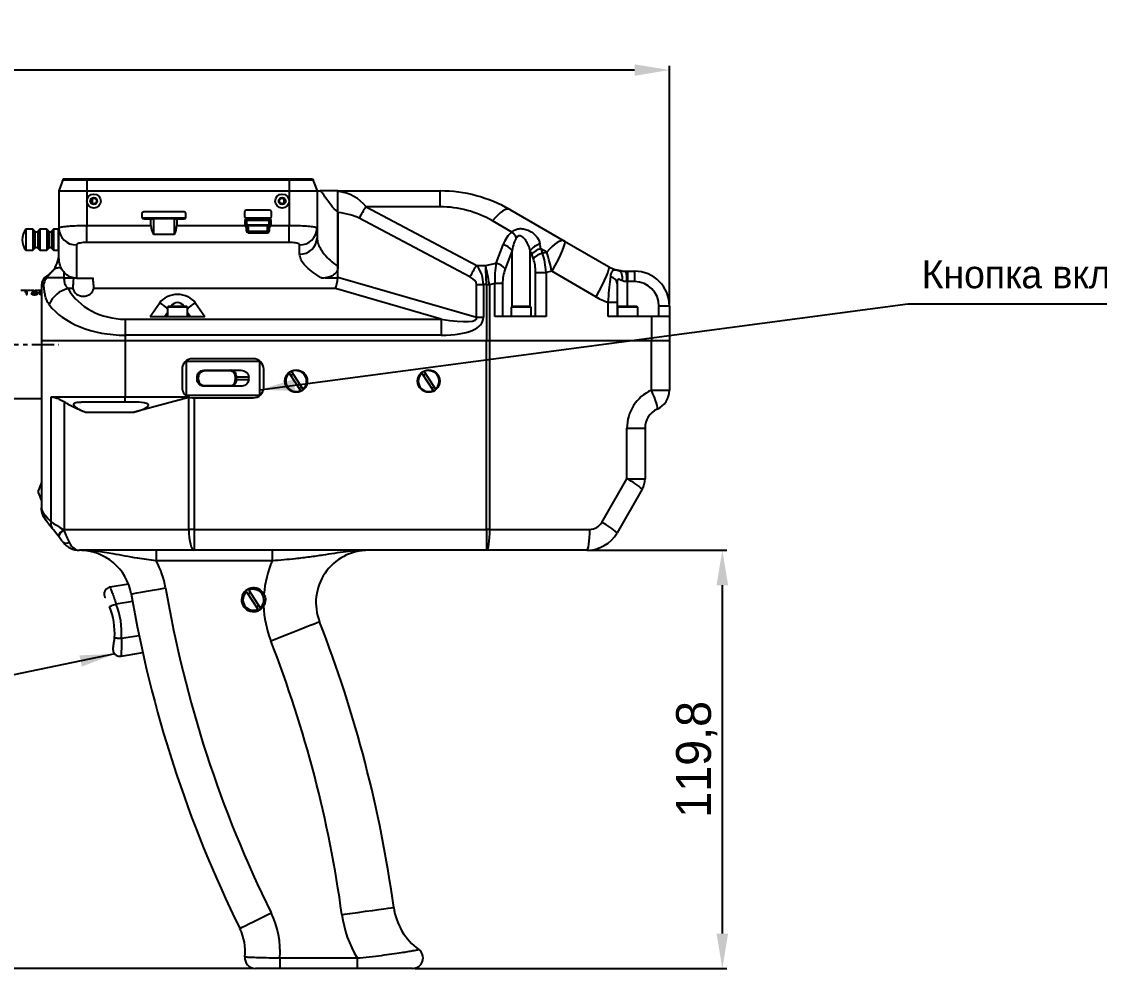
# Model space of a CAD drawing. Header units: millimetres. Extents: x -406 to 1097, y -706 to 717.
# Drawn here: x 274.7 to 583.7, y 445.7 to 717.1 of the extents above; entities that cross this region are included whole.
import ezdxf

# ---------------------------------------------------------------- set-up
doc = ezdxf.new("R2010")
doc.units = ezdxf.units.MM
doc.header["$PDSIZE"] = -1
doc.linetypes.add('CENTER', pattern=[10.16, 6.35, -1.27, 1.27, -1.27])
doc.dimstyles.new('ISO-25', dxfattribs={"dimtxt": 10, "dimasz": 10, "dimexe": 1.25, "dimexo": 0.625, "dimgap": 1.5, "dimtad": 1, "dimdec": 1, "dimtxsty": 'Standard', "dimcen": 2.5, "dimclrd": 1, "dimclre": 1, "dimclrt": 1, "dimadec": 0, "dimazin": 0, "dimtfac": 1, "dimtdec": 1, "dimtmove": 0, "dimatfit": 3, "dimfxl": 0, "dimarcsym": 0})

# ---------------------------------------------------------------- blocks, each defined once
blk = doc.blocks.new('*D4')
at = {"color": 1, "lineweight": -2, "transparency": 16777216}
for p, q in [((437.38, 565.58), (476.85, 565.58)), ((475.6, 455.75), (475.6, 555.58)), ((387.43, 445.75), (476.85, 445.75))]:
    blk.add_line(p, q, dxfattribs=at)
at = {"color": 1, "transparency": 16777216}
for points in [[(473.93, 555.58), (477.26, 555.58), (475.6, 565.58)], [(473.93, 455.75), (477.26, 455.75), (475.6, 445.75)]]:
    blk.add_solid(points, dxfattribs=at)
at = {"layer": 'Defpoints', "color": 0, "transparency": 16777216}
for p in [(436.76, 565.58), (475.6, 565.58), (386.81, 445.75)]:
    blk.add_point(p, dxfattribs=at)
at = {"color": 1, "transparency": 16777216, "insert": (468.26, 505.67), "char_height": 10, "attachment_point": 5, "rotation": 90}
blk.add_mtext('119,8', dxfattribs=at)
blk = doc.blocks.new('*D9')
at = {"color": 1, "lineweight": -2, "transparency": 16777216}
for p, q in [((-340.07, 625.1), (-340.07, 704.48)), ((460.43, 636.21), (460.43, 704.48)), ((450.43, 703.23), (-330.07, 703.23))]:
    blk.add_line(p, q, dxfattribs=at)
at = {"color": 1, "transparency": 16777216}
for points in [[(-330.07, 704.89), (-330.07, 701.56), (-340.07, 703.23)], [(450.43, 704.89), (450.43, 701.56), (460.43, 703.23)]]:
    blk.add_solid(points, dxfattribs=at)
at = {"layer": 'Defpoints', "color": 0, "transparency": 16777216}
for p in [(-340.07, 703.23), (460.43, 635.58), (-340.07, 624.47)]:
    blk.add_point(p, dxfattribs=at)
at = {"color": 1, "transparency": 16777216, "insert": (60.18, 710.56), "char_height": 10, "attachment_point": 5}
blk.add_mtext('800,5', dxfattribs=at)
blk = doc.blocks.new('*D10')
at = {"color": 1, "lineweight": -2, "transparency": 16777216}
for p, q in [((202.29, 624.58), (218, 624.58)), ((216.75, 614.58), (216.75, 455.75)), ((341.12, 445.75), (215.5, 445.75))]:
    blk.add_line(p, q, dxfattribs=at)
at = {"color": 1, "transparency": 16777216}
for points in [[(215.08, 614.58), (218.42, 614.58), (216.75, 624.58)], [(215.08, 455.75), (218.42, 455.75), (216.75, 445.75)]]:
    blk.add_solid(points, dxfattribs=at)
at = {"layer": 'Defpoints', "color": 0, "transparency": 16777216}
for p in [(201.66, 624.58), (216.75, 445.75), (341.75, 445.75)]:
    blk.add_point(p, dxfattribs=at)
at = {"color": 1, "transparency": 16777216, "insert": (209.42, 576.59), "char_height": 10, "attachment_point": 5, "rotation": 90}
blk.add_mtext('178,8', dxfattribs=at)

msp = doc.modelspace()

# ---------------------------------------------------------------- linework, layer by layer
for p, q in [((286.7, 672.08), (285.43, 668.58)), ((286.59, 671.78), (285.43, 668.58)), ((286.59, 671.78), (293.43, 671.78)), ((286.7, 672.08), (293.43, 672.08)), ((293.43, 672.08), (293.43, 668.58)), ((293.43, 672.08), (351.43, 672.08)), ((293.43, 671.78), (293.43, 668.58)), ((293.43, 671.78), (351.43, 671.78)), ((351.43, 672.08), (351.43, 668.58)), ((351.43, 672.08), (358.16, 672.08)), ((351.43, 671.78), (351.43, 668.58)), ((351.43, 671.78), (358.26, 671.78)), ((358.16, 672.08), (359.43, 668.58)), ((358.26, 671.78), (359.43, 668.58)), ((285.43, 668.58), (285.43, 657.95)), ((285.43, 668.58), (293.43, 668.58)), ((293.43, 668.58), (293.43, 665.68)), ((293.43, 668.58), (351.43, 668.58)), ((351.43, 668.58), (351.43, 665.68)), ((351.43, 668.58), (359.43, 668.58)), ((359.43, 668.58), (359.43, 657.95)), ((359.43, 668.58), (360.3, 668.58)), ((365.43, 662.58), (365.43, 668.58)), ((365.43, 668.58), (394.71, 668.58)), ((394.71, 664.03), (394.71, 668.58)), ((293.43, 665.68), (293.43, 658.68)), ((294.98, 666.58), (294.98, 664.79)), ((349.88, 666.58), (349.88, 664.79)), ((351.43, 665.68), (351.43, 658.68)), ((309.23, 662.08), (309.23, 661.08)), ((321.33, 662.58), (309.73, 662.58)), ((321.83, 661.08), (321.83, 662.08)), ((338.63, 662.58), (338.63, 661.28)), ((345.83, 663.08), (339.13, 663.08)), ((346.33, 661.28), (346.33, 662.58)), ((365.43, 662.58), (365.43, 650.58)), ((365.43, 650.58), (365.43, 662.38)), ((373.48, 664.03), (405.22, 647.2)), ((394.71, 664.03), (373.48, 664.03)), ((414.71, 663.22), (430.31, 654.22)), ((293.43, 653.8), (293.43, 658.68)), ((293.43, 658.68), (311.83, 658.68)), ((321.73, 660.78), (309.33, 660.78)), ((309.43, 660.68), (309.49, 660.68)), ((309.49, 660.68), (309.49, 660.78)), ((309.73, 660.58), (311.83, 660.58)), ((310.07, 660.68), (310.07, 660.78)), ((310.07, 660.68), (311.42, 660.68)), ((311.42, 660.68), (311.42, 660.78)), ((311.82, 660.68), (311.82, 660.78)), ((311.82, 660.68), (312.14, 660.68)), ((311.83, 658.68), (311.83, 660.58)), ((311.83, 660.58), (312.53, 660.58)), ((312.14, 660.68), (312.14, 660.78)), ((312.14, 660.68), (312.47, 660.68)), ((312.47, 660.68), (312.47, 660.78)), ((312.47, 660.68), (313.73, 660.68)), ((312.53, 660.58), (312.53, 656.13)), ((318.53, 660.58), (312.53, 660.58)), ((313.73, 660.68), (313.73, 660.78)), ((313.73, 660.68), (313.81, 660.68)), ((313.81, 660.68), (313.81, 660.78)), ((313.81, 660.68), (315.07, 660.68)), ((315.07, 660.68), (315.07, 660.78)), ((315.07, 660.68), (315.41, 660.68)), ((315.41, 660.68), (315.41, 660.78)), ((315.41, 660.68), (315.72, 660.68)), ((315.72, 660.68), (315.72, 660.78)), ((317.16, 660.68), (317.16, 660.78)), ((317.16, 660.68), (317.47, 660.68)), ((317.47, 660.68), (317.47, 660.78)), ((317.47, 660.68), (318.01, 660.68)), ((318.01, 660.68), (318.01, 660.78)), ((318.53, 656.13), (318.53, 660.58)), ((318.53, 660.58), (319.23, 660.58)), ((318.87, 660.68), (318.87, 660.78)), ((319.23, 660.58), (319.23, 658.68)), ((319.23, 660.58), (321.33, 660.58)), ((319.23, 658.68), (351.43, 658.68)), ((320.07, 660.68), (320.07, 660.78)), ((321.24, 660.68), (321.24, 660.78)), ((338.73, 660.08), (338.73, 658.78)), ((339.13, 660.78), (339.13, 659.38)), ((345.83, 660.78), (339.13, 660.78)), ((345.73, 660.58), (339.23, 660.58)), ((339.23, 659.98), (339.23, 658.76)), ((339.23, 657.08), (339.23, 658.28)), ((339.26, 658.69), (339.7, 658.25)), ((339.33, 660.68), (339.33, 660.78)), ((345.63, 660.08), (339.33, 660.08)), ((339.63, 658.88), (345.33, 658.88)), ((339.73, 658.18), (339.73, 657.18)), ((340.54, 660.68), (340.54, 660.78)), ((341.71, 660.68), (341.71, 660.78)), ((342.02, 660.68), (342.02, 660.78)), ((343.23, 660.68), (343.23, 660.78)), ((344.4, 660.68), (344.4, 660.78)), ((345.23, 657.18), (345.23, 658.18)), ((345.26, 658.25), (345.7, 658.69)), ((345.73, 658.76), (345.73, 659.98)), ((345.73, 658.28), (345.73, 657.08)), ((345.83, 659.38), (345.83, 660.78)), ((346.23, 658.78), (346.23, 660.08)), ((351.43, 653.8), (351.43, 658.68)), ((403.26, 643.93), (371.52, 660.76)), ((415.25, 656.81), (409.71, 660.01)), ((277.93, 657.58), (275.93, 657.58)), ((275.93, 657.58), (275.93, 651.58)), ((278.5, 657.01), (277.93, 657.58)), ((277.93, 657.58), (277.93, 651.58)), ((278.5, 657.01), (278.5, 652.16)), ((279.93, 657.58), (279.35, 657.01)), ((279.35, 657.01), (279.35, 652.16)), ((281.93, 657.58), (279.93, 657.58)), ((279.93, 657.58), (279.93, 651.58)), ((282.5, 657.01), (281.93, 657.58)), ((281.93, 657.58), (281.93, 651.58)), ((282.5, 657.01), (282.5, 652.16)), ((283.93, 657.58), (283.35, 657.01)), ((283.35, 657.01), (283.35, 652.16)), ((285.29, 657.58), (283.93, 657.58)), ((283.93, 657.58), (283.93, 651.58)), ((285.29, 651.58), (285.29, 657.58)), ((285.43, 649.41), (285.43, 657.95)), ((312.53, 656.13), (312.53, 656.08)), ((312.53, 656.08), (312.53, 656.05)), ((318.53, 656.05), (312.53, 656.05)), ((318.53, 656.08), (318.53, 656.13)), ((318.53, 656.05), (318.53, 656.08)), ((339.73, 656.58), (345.23, 656.58)), ((339.83, 657.08), (345.13, 657.08)), ((359.43, 657.95), (359.43, 655.13)), ((277.93, 651.58), (278.5, 652.16)), ((279.35, 652.16), (279.93, 651.58)), ((281.93, 651.58), (282.5, 652.16)), ((283.35, 652.16), (283.93, 651.58)), ((290.43, 653.11), (290.43, 643.58)), ((351.43, 653.8), (293.43, 653.8)), ((354.43, 650.46), (354.43, 653.11)), ((410.74, 647.85), (412.73, 653.16)), ((423.55, 652.02), (424.04, 650.73)), ((425.31, 651), (423.55, 652.02)), ((430.31, 654.22), (442.95, 646.92)), ((275.93, 651.58), (277.93, 651.58)), ((279.93, 651.58), (281.93, 651.58)), ((283.93, 651.58), (285.29, 651.58)), ((285.29, 651.58), (285.43, 651.82)), ((365.43, 650.58), (365.43, 646.96)), ((365.43, 643.83), (365.43, 650.58)), ((415.33, 651.52), (413.34, 646.22)), ((415.33, 635.58), (415.33, 651.52)), ((420.53, 635.58), (420.53, 651.44)), ((421.44, 649.09), (420.96, 650.38)), ((424.04, 650.73), (425.31, 651)), ((285.79, 646.58), (286.14, 646.58)), ((405.22, 647.2), (407.73, 647.2)), ((407.73, 647.2), (410.74, 647.85)), ((283.21, 645.22), (281.89, 643.65)), ((286.88, 643.65), (281.89, 643.65)), ((283.21, 645.22), (283.54, 645.56)), ((286.88, 645.32), (286.88, 643.65)), ((286.88, 643.65), (289.6, 643.65)), ((289.6, 643.66), (289.6, 643.65)), ((290.43, 643.58), (295.26, 643.58)), ((361.76, 643.64), (365.42, 643.65)), ((365.43, 643.83), (405.14, 632.36)), ((422.08, 645.21), (425.09, 645.21)), ((422.08, 632.58), (422.08, 645.21)), ((426.7, 645.56), (425.09, 645.21)), ((425.09, 645.21), (425.09, 632.58)), ((439.34, 638.26), (426.7, 645.56)), ((447.95, 645.58), (448.43, 645.58)), ((448.43, 645.58), (448.43, 642.58)), ((448.43, 645.58), (450.42, 645.58)), ((450.42, 645.58), (450.42, 642.58)), ((450.43, 645.58), (450.42, 645.58)), ((450.42, 645.58), (450.43, 645.58)), ((450.43, 645.58), (450.43, 645.58)), ((450.43, 645.58), (450.43, 645.58)), ((450.43, 645.58), (450.43, 645.58)), ((275.33, 640.08), (274.53, 640.08)), ((276.33, 640.08), (275.53, 640.08)), ((275.61, 639.72), (276.07, 639.72)), ((276.34, 639.79), (275.78, 639.79)), ((275.78, 639.78), (275.78, 639.79)), ((275.78, 639.78), (276.34, 639.78)), ((276.07, 639.72), (276.07, 638.87)), ((276.34, 638.87), (276.34, 639.79)), ((277.33, 640.08), (276.53, 640.08)), ((278.18, 640.08), (277.53, 640.08)), ((279.34, 639.79), (278.11, 639.79)), ((278.11, 639.78), (278.11, 639.79)), ((278.11, 639.78), (279.34, 639.78)), ((278.32, 639.72), (279.34, 639.72)), ((278.51, 639.54), (278.51, 639.55)), ((279.33, 640.08), (278.68, 640.08)), ((279.34, 639.72), (279.34, 639.79)), ((280.33, 640.08), (279.53, 640.08)), ((280.43, 641.58), (280.43, 625.58)), ((289.46, 640.58), (288.1, 640.58)), ((364.76, 640.58), (295.4, 640.58)), ((395.04, 631.83), (364.76, 640.58)), ((405.14, 641.75), (407.09, 641.75)), ((405.14, 632.36), (405.14, 641.75)), ((408.01, 641.75), (407.09, 641.75)), ((407.09, 641.75), (407.09, 632.36)), ((408.01, 641.69), (408.01, 625.58)), ((408.84, 641.69), (408.01, 641.69)), ((410.41, 642.03), (408.84, 641.69)), ((408.84, 641.69), (408.84, 625.58)), ((410.41, 632.58), (410.41, 642.03)), ((412.59, 642.03), (410.41, 642.03)), ((412.59, 642.03), (412.59, 632.58)), ((448.43, 642.58), (448.19, 642.58)), ((450.42, 642.58), (448.43, 642.58)), ((448.43, 635.58), (448.43, 642.58)), ((450.43, 642.58), (450.42, 642.58)), ((450.43, 642.58), (450.43, 642.58)), ((276.07, 638.87), (276.34, 638.87)), ((277.76, 639.17), (277.49, 639.17)), ((277.49, 639.16), (277.76, 639.16)), ((277.76, 639.16), (277.76, 639.17)), ((278.15, 639.52), (278.15, 639.53)), ((278.42, 638.96), (278.42, 638.97)), ((279.18, 639.24), (279.18, 639.25)), ((280.03, 639.4), (280.03, 639.41)), ((442.85, 632.58), (442.85, 636.66)), ((442.85, 636.66), (445.43, 636.66)), ((445.43, 636.66), (445.43, 632.58)), ((311.61, 632.58), (314.23, 636.39)), ((316.53, 633.65), (315.79, 632.58)), ((316.83, 635.58), (316.53, 635.28)), ((316.53, 635.28), (316.53, 632.58)), ((319.43, 635.28), (316.53, 635.28)), ((316.83, 635.58), (319.43, 635.58)), ((319.43, 635.58), (322.03, 635.58)), ((322.33, 635.28), (319.43, 635.28)), ((322.33, 635.28), (322.03, 635.58)), ((322.33, 632.58), (322.33, 635.28)), ((323.06, 632.58), (322.33, 633.65)), ((324.63, 636.39), (327.24, 632.58)), ((415.33, 635.58), (415.03, 635.28)), ((415.03, 635.28), (415.03, 632.58)), ((417.93, 635.28), (415.03, 635.28)), ((415.33, 635.58), (417.93, 635.58)), ((417.93, 635.58), (420.53, 635.58)), ((420.83, 635.28), (417.93, 635.28)), ((420.83, 635.28), (420.53, 635.58)), ((420.83, 632.58), (420.83, 635.28)), ((445.83, 635.58), (445.53, 635.28)), ((445.53, 635.28), (445.53, 632.58)), ((448.43, 635.28), (445.53, 635.28)), ((445.83, 635.58), (448.43, 635.58)), ((448.43, 635.58), (451.03, 635.58)), ((451.33, 635.28), (448.43, 635.28)), ((451.33, 635.28), (451.03, 635.58)), ((451.33, 632.58), (451.33, 635.28)), ((460.43, 635.58), (457.43, 635.58)), ((457.43, 632.58), (457.43, 635.58)), ((460.43, 635.58), (460.43, 632.58)), ((304.43, 631.83), (395.04, 631.83)), ((304.43, 631.83), (304.43, 627.24)), ((311.61, 632.58), (327.24, 632.58)), ((395.04, 631.83), (395.04, 627.24)), ((405.14, 632.36), (407.09, 632.36)), ((425.09, 632.58), (410.41, 632.58)), ((455.26, 632.58), (442.85, 632.58)), ((455.26, 632.58), (455.26, 625.58)), ((460.43, 632.58), (455.26, 632.58)), ((460.43, 632.58), (460.43, 625.58)), ((395.04, 627.24), (304.43, 627.24)), ((304.43, 627.24), (304.43, 625.58)), ((304.43, 625.58), (280.43, 625.58)), ((280.43, 625.58), (280.43, 577.89)), ((408.01, 625.58), (304.43, 625.58)), ((304.43, 625.58), (304.43, 609.58)), ((408.84, 625.58), (408.01, 625.58)), ((408.01, 571.58), (408.01, 625.58)), ((455.26, 625.58), (408.84, 625.58)), ((408.84, 625.58), (408.84, 571.58)), ((460.43, 625.58), (455.26, 625.58)), ((455.26, 611.49), (455.26, 625.58)), ((460.43, 625.58), (460.43, 611.49)), ((342.98, 619.73), (321.88, 619.73)), ((321.88, 619.73), (321.88, 610.03)), ((341.13, 620.48), (323.73, 620.48)), ((342.98, 610.03), (342.98, 619.73)), ((320.73, 617.48), (320.73, 612.28)), ((325.19, 615.18), (325.03, 615.18)), ((325.03, 614.58), (325.03, 615.18)), ((325.39, 615.18), (325.19, 615.18)), ((325.19, 614.58), (325.19, 615.18)), ((325.39, 615.18), (325.39, 614.58)), ((327.09, 617.18), (327.26, 617.18)), ((334.66, 616.98), (327.25, 616.98)), ((327.26, 617.18), (334.78, 617.18)), ((334.78, 617.18), (337.6, 617.18)), ((336.29, 615.18), (336.02, 615.18)), ((336.02, 614.58), (336.02, 615.18)), ((339.83, 615.18), (336.29, 615.18)), ((336.29, 615.18), (336.29, 614.58)), ((339.83, 614.58), (339.83, 615.18)), ((344.13, 612.28), (344.13, 617.48)), ((351.47, 616.35), (354.72, 611.37)), ((352.14, 616.79), (355.39, 611.81)), ((389.47, 616.35), (392.72, 611.37)), ((390.14, 616.79), (393.39, 611.81)), ((325.03, 614.58), (325.19, 614.58)), ((325.39, 614.58), (325.19, 614.58)), ((327.26, 612.58), (327.09, 612.58)), ((327.25, 612.78), (334.66, 612.78)), ((334.78, 612.58), (327.26, 612.58)), ((337.6, 612.58), (334.78, 612.58)), ((336.29, 614.58), (336.02, 614.58)), ((336.29, 614.58), (339.83, 614.58)), ((128.43, 609.08), (280.43, 609.08)), ((283.23, 609.58), (304.43, 609.58)), ((283.23, 573.72), (283.23, 609.58)), ((304.43, 609.58), (322.42, 609.58)), ((304.43, 608.08), (304.43, 609.58)), ((322.67, 609.38), (306.64, 605.08)), ((321.88, 610.03), (342.98, 610.03)), ((322.67, 571.58), (322.67, 609.38)), ((322.83, 609.42), (323.73, 609.28)), ((323.73, 609.28), (324.22, 609.28)), ((324.22, 609.28), (324.22, 571.58)), ((324.22, 609.28), (341.13, 609.28)), ((455.26, 611.49), (460.43, 611.49)), ((286.98, 608.1), (286.98, 571.58)), ((304.43, 608.08), (291.82, 608.08)), ((306.24, 608.08), (304.43, 608.08)), ((306.64, 605.08), (293.1, 605.08)), ((448.26, 586.07), (448.26, 600.58)), ((448.26, 600.58), (453.43, 600.58)), ((453.43, 600.58), (453.43, 586.07)), ((280.43, 584.98), (279.63, 582.78)), ((441.06, 573.58), (448.26, 586.07)), ((448.26, 586.07), (453.43, 586.07)), ((279.63, 582.38), (279.63, 582.78)), ((279.63, 581.98), (279.63, 582.38)), ((279.63, 581.98), (280.43, 579.78)), ((452.63, 583.07), (445.42, 570.58)), ((286.98, 571.58), (322.67, 571.58)), ((324.22, 571.58), (322.67, 571.58)), ((324.22, 571.58), (324.22, 565.58)), ((324.22, 571.58), (408.01, 571.58)), ((408.01, 571.58), (408.01, 565.58)), ((408.84, 571.58), (408.01, 571.58)), ((408.84, 571.58), (437.59, 571.58)), ((324.22, 565.58), (291.36, 565.58)), ((313.29, 565.58), (313.29, 562.58)), ((408.01, 565.58), (324.22, 565.58)), ((346.6, 565.58), (346.6, 562.58)), ((436.76, 565.58), (408.01, 565.58)), ((346.6, 562.58), (313.29, 562.58)), ((305.39, 555.87), (300.11, 555.03)), ((339.21, 553.68), (342.47, 548.7)), ((339.88, 554.12), (343.14, 549.14)), ((301.8, 550.24), (306.51, 550.98)), ((344.19, 552.98), (343.81, 552.78)), ((343.72, 549.92), (344.11, 549.69)), ((303.36, 540.36), (308.4, 541.16)), ((303.24, 535.28), (309.45, 536.26)), ((348.77, 448.75), (348.77, 445.75)), ((348.77, 448.75), (370.91, 448.75)), ((370.91, 448.75), (370.91, 445.75)), ((370.91, 445.75), (348.77, 445.75))]:
    msp.add_line(p, q)
at = {"color": 4, "linetype": 'CENTER'}
msp.add_line((-342.07, 624.58), (285.43, 624.58), dxfattribs=at)
at = {"flags": 128}
for points in [[(414.71, 663.22), (414.31, 663.35), (413.82, 663.32), (413.25, 663.13), (412.63, 662.79), (411.94, 662.29), (411.22, 661.65), (410.47, 660.89), (409.71, 660.01)], [(430.31, 654.22), (429.91, 654.35), (429.42, 654.32), (428.85, 654.12), (428.22, 653.78), (427.54, 653.28), (426.82, 652.65), (426.07, 651.88), (425.31, 651)], [(430.31, 654.22), (430.42, 653.95), (430.35, 653.39), (430.1, 652.56), (429.68, 651.48), (429.11, 650.19), (428.41, 648.74), (427.59, 647.18), (426.7, 645.56)], [(442.95, 646.92), (443.05, 646.66), (442.98, 646.1), (442.73, 645.26), (442.32, 644.18), (441.75, 642.89), (441.04, 641.44), (440.23, 639.88), (439.34, 638.26)], [(445.84, 645.81), (446.11, 645.7), (446.35, 645.5), (446.55, 645.21), (446.71, 644.84), (446.82, 644.41), (446.87, 643.93), (446.87, 643.41), (446.82, 642.87)], [(450.43, 645.58), (450.43, 645.52), (450.43, 645.35), (450.43, 645.08), (450.43, 644.7), (450.43, 644.25), (450.43, 643.73), (450.43, 643.17), (450.43, 642.58)], [(450.43, 645.58), (450.43, 645.52), (450.43, 645.35), (450.43, 645.08), (450.43, 644.7), (450.43, 644.25), (450.43, 643.73), (450.43, 643.17), (450.43, 642.58)], [(275.43, 639.98), (275.34, 640.07), (275.33, 640.08)], [(275.53, 640.08), (275.52, 640.07), (275.43, 639.98)], [(276.43, 639.98), (276.34, 640.07), (276.33, 640.08)], [(276.53, 640.08), (276.52, 640.07), (276.43, 639.98)], [(277.43, 639.98), (277.34, 640.07), (277.33, 640.08)], [(277.53, 640.08), (277.52, 640.07), (277.43, 639.98)], [(278.43, 639.83), (278.21, 640.05), (278.18, 640.08)], [(278.68, 640.08), (278.65, 640.05), (278.43, 639.83)], [(279.43, 639.98), (279.34, 640.07), (279.33, 640.08)], [(279.53, 640.08), (279.52, 640.07), (279.43, 639.98)], [(280.43, 639.98), (280.34, 640.07), (280.33, 640.08)], [(408.01, 641.75), (408.11, 641.76), (408.21, 641.77), (408.31, 641.78), (408.42, 641.8), (408.52, 641.81), (408.62, 641.82), (408.72, 641.83), (408.82, 641.84)], [(334.78, 617.18), (334.76, 617.18), (334.74, 617.17), (334.72, 617.15), (334.7, 617.12), (334.68, 617.09), (334.67, 617.06), (334.67, 617.02), (334.66, 616.98)], [(334.78, 612.58), (334.76, 612.59), (334.74, 612.6), (334.72, 612.62), (334.7, 612.64), (334.68, 612.67), (334.67, 612.71), (334.67, 612.74), (334.66, 612.78)], [(456.93, 606.04), (457.01, 606.19), (457.01, 606.54), (456.91, 607.06), (456.72, 607.74), (456.45, 608.55), (456.11, 609.47), (455.71, 610.46), (455.26, 611.49)], [(281.16, 576.04), (281.7, 575.43), (282.39, 574.65), (283.23, 573.72)], [(283.51, 571.87), (282.78, 572.81), (282.18, 573.58), (281.7, 574.19)], [(283.23, 573.72), (283.88, 573.3), (284.7, 572.78), (285.67, 572.16), (286.75, 571.46)], [(285.28, 569.62), (284.74, 570.31), (284.25, 570.93), (283.84, 571.46), (283.51, 571.87)], [(322.67, 571.58), (322.7, 570.41), (322.78, 569.29), (322.93, 568.25), (323.12, 567.34), (323.36, 566.59), (323.62, 566.04), (323.92, 565.7), (324.22, 565.58)], [(408.84, 571.58), (408.83, 570.41), (408.78, 569.29), (408.7, 568.25), (408.6, 567.34), (408.47, 566.59), (408.33, 566.04), (408.17, 565.7), (408.01, 565.58)], [(436.76, 565.58), (436.92, 565.7), (437.08, 566.04), (437.22, 566.59), (437.35, 567.34), (437.45, 568.25), (437.53, 569.29), (437.58, 570.41), (437.59, 571.58)], [(286.63, 567.89), (286.21, 568.42), (285.76, 569), (285.28, 569.62)], [(306.14, 553.11), (306.33, 553.15), (306.89, 553.24), (307.8, 553.4), (309.03, 553.61), (310.52, 553.86), (312.22, 554.16), (314.07, 554.47), (316, 554.8)], [(299.95, 549.48), (299.98, 549.5), (300.09, 549.54), (300.26, 549.61), (300.49, 549.7), (300.77, 549.82), (301.09, 549.95), (301.44, 550.09), (301.8, 550.24)], [(346.15, 539.68), (348.33, 540.53), (350.47, 541.36), (352.49, 542.15), (354.36, 542.88), (356.03, 543.53), (357.45, 544.09), (358.6, 544.54), (359.44, 544.86), (359.95, 545.06), (360.12, 545.13)], [(301.37, 540.5), (301.41, 540.5), (301.52, 540.49), (301.7, 540.48), (301.95, 540.46), (302.26, 540.44), (302.6, 540.42), (302.97, 540.39), (303.36, 540.36)], [(337.29, 457.24), (337.46, 457.33), (337.97, 457.58), (338.8, 457.99), (339.92, 458.54), (341.28, 459.21), (342.83, 459.97), (344.51, 460.81), (346.26, 461.67)], [(366.54, 461.19), (368.87, 461.51), (371.13, 461.82), (373.29, 462.12), (375.28, 462.39), (377.05, 462.63), (378.56, 462.84), (379.78, 463.01), (380.68, 463.13), (381.22, 463.21), (381.4, 463.23)]]:
    msp.add_lwpolyline(points, dxfattribs=at)
for centre, radius in [((295.43, 665.68), 2), ((349.43, 665.68), 2), ((295.43, 665.68), 1), ((295.43, 665.68), 0.8), ((349.43, 665.68), 1), ((349.43, 665.68), 0.8), ((353.43, 614.08), 3.2), ((391.43, 614.08), 3.2)]:
    msp.add_circle(centre, radius)
for centre, radius, start, end in [((394.71, 628.58), 40, 60, 90), ((309.73, 662.08), 0.5, 90, 180), ((321.33, 662.08), 0.5, 0, 90), ((339.13, 662.58), 0.5, 90, 180), ((339.13, 661.28), 0.5, 180, 270), ((345.83, 662.58), 0.5, 0, 90), ((345.83, 661.28), 0.5, 270, 0), ((388.9, 652.59), 19.2, 143.4404, 154.82), ((394.71, 634.03), 30, 60, 90), ((309.73, 661.08), 0.5, 180, 270), ((316.83, 658.68), 5, 180, 210.6834), ((314.23, 658.68), 5, 329.3166, 0), ((321.33, 661.08), 0.5, 270, 0), ((339.23, 660.08), 0.5, 90, 180), ((339.23, 658.78), 0.5, 180, 270), ((339.63, 659.38), 0.5, 180, 270), ((339.33, 659.98), 0.1, 90, 180), ((339.33, 658.76), 0.1, 180, 225), ((339.63, 658.18), 0.1, 0, 45), ((345.33, 658.18), 0.1, 135, 180), ((345.33, 659.38), 0.5, 270, 0), ((345.63, 659.98), 0.1, 0, 90), ((345.63, 658.76), 0.1, 315, 0), ((345.73, 660.08), 0.5, 0, 90), ((345.73, 658.78), 0.5, 270, 0), ((279.93, 654.58), 5, 143.1301, 216.8699), ((278.93, 657.43), 0.6, 225, 315), ((282.93, 657.43), 0.6, 225, 315), ((290.35, 658.03), 4.92, 180.9795, 270.9469), ((339.73, 657.08), 0.5, 180, 270), ((339.83, 657.18), 0.1, 180, 270), ((345.13, 657.18), 0.1, 270, 0), ((345.23, 657.08), 0.5, 270, 0), ((354.51, 658.03), 4.92, 269.0529, 359.0204), ((354.59, 655.3), 4.84, 268.1044, 357.9696), ((409.93, 651.08), 7.82, 31.5476, 47.0638), ((278.93, 651.73), 0.6, 45, 135), ((282.93, 651.73), 0.6, 45, 135), ((411.71, 648.66), 4.62, 38.4135, 77.2553), ((424.22, 648.93), 4.46, 101.5596, 145.8281), ((424.57, 647.52), 4.62, 102.7451, 141.586), ((277.83, 650.58), 7.6, 318.6667, 0), ((425.06, 646.23), 4.62, 102.7447, 141.5865), ((363.66, 632.35), 64.41, 11.8332, 16.8353), ((420.64, 635.76), 19.2, 143.4404, 154.82), ((409.72, 643.35), 4.62, 38.4135, 77.2553), ((447.95, 655.58), 10, 240, 257.8209), ((283.43, 641.58), 3, 121.8878, 180), ((443.16, 641.73), 2.28, 6.442, 79.0854), ((438.7, 643.33), 9.52, 355.5108, 13.7003), ((450.43, 635.58), 10, 0, 89.9837), ((289.62, 633.26), 7.48, 101.7271, 158.628), ((450.43, 635.58), 7, 0, 89.9837), ((449.34, 655.58), 20, 240, 251.0621), ((313.09, 632.44), 4.11, 33.3107, 73.8847), ((325.77, 632.44), 4.11, 106.1153, 146.6893), ((323.73, 617.48), 3, 90, 180), ((341.13, 617.48), 3, 0, 90), ((327.94, 617.03), 0.694, 167.4862, 184.1106), ((353.43, 614.08), 3, 130.8199, 295.4954), ((353.43, 614.08), 2.2, 112.6819, 133.6333), ((353.43, 614.08), 3, 310.8199, 115.4954), ((391.43, 614.08), 3, 130.8199, 295.4954), ((391.43, 614.08), 2.2, 112.6819, 133.6333), ((391.43, 614.08), 3, 310.8199, 115.4954), ((323.73, 612.28), 3, 180, 244.1581), ((327.94, 612.73), 0.694, 175.8894, 192.5137), ((341.13, 612.28), 3, 270, 0), ((353.43, 614.08), 2.2, 292.6819, 313.6333), ((391.43, 614.08), 2.2, 292.6819, 313.6333), ((323.73, 612.28), 3, 244.1581, 252.5928), ((324.22, 603.58), 6, 103.3696, 105), ((460.26, 600.58), 12, 114.6243, 180), ((454.43, 611.49), 6, 294.6243, 0), ((459.43, 600.58), 6, 114.6243, 180), ((440.16, 569.61), 18.34, 47.1779, 63.7738), ((447.43, 586.07), 6, 330, 0), ((283.8, 575.82), 2.66, 175.2011, 217.6856), ((285.18, 573.08), 2.05, 161.754, 215.8512), ((437.59, 575.58), 4, 270, 330), ((432.95, 557.13), 18.34, 47.1786, 63.7735), ((288.38, 568.65), 3.25, 120.094, 162.6795), ((289.14, 567.67), 4.33, 121.7026, 153.191), ((296.56, 580.83), 13.56, 223.6618, 224.3494), ((436.76, 575.58), 10, 270, 330), ((287.5, 569.18), 1.56, 235.9045, 304.0955), ((291.36, 571.58), 6, 218, 270), ((291.36, 550.58), 15, 9.7201, 90), ((374.1, 550.58), 15, 90, 201.3148), ((291.36, 550.58), 25, 9.7201, 28.6854), ((374.1, 550.58), 30, 156.4218, 175.4142), ((651.12, 612.21), 350, 189.7201, 206.2799), ((651.12, 612.21), 340, 189.7201, 206.2799), ((341.18, 551.41), 3.4, 27.4756, 329.6363), ((341.18, 551.41), 3, 130.8199, 295.4954), ((341.18, 551.41), 2.2, 112.6819, 133.6333), ((341.18, 551.41), 3, 310.8199, 115.4954), ((281.42, 541.95), 22, 355.8634, 22.1366), ((281.42, 541.95), 20, 355.8634, 22.1366), ((341.18, 551.41), 2.2, 292.6819, 313.6333), ((374.1, 550.58), 30, 181.6976, 201.3148), ((24.75, 414.27), 360, 7.8161, 21.3148), ((24.75, 414.27), 345, 7.8161, 21.3148), ((323.84, 450.6), 25, 355.7532, 26.2799), ((399.24, 465.68), 33, 187.8161, 210.8647), ((399.24, 465.68), 18, 187.8161, 233.7226), ((323.84, 450.6), 15, 354.0967, 26.2799), ((386.81, 448.75), 3, 270, 53.7226), ((341.75, 448.75), 3, 174.0967, 270)]:
    msp.add_arc(centre, radius, start, end)
for centre, major_axis, ratio, start_param, end_param in [((363.73, 658.58), (11.62, 0), 0.860819, 0.575959, 1.424315), ((361.78, 658.58), (11.62, 0), 0.344328, 0.575959, 1.251276), ((417.93, 648.54), (0, 9.24), 0.649408, 0.46215, 1.047198), ((417.93, 646.91), (0, 9.24), 0.324704, 0.46215, 1.047198), ((419.23, 649.07), (-0.65, 11.55), 0.398784, 4.948, 5.065048), ((416.63, 649.07), (-3.57, 9.04), 0.463947, 4.674691, 4.791739), ((418.3, 644.6), (0.44, 7.18), 0.52213, 4.82869, 5.419466), ((420.9, 644.6), (-0.45, 10.11), 0.416925, 4.753896, 5.344672), ((395.48, 641.75), (11.62, 0), 0.860819, 0, 0.575959), ((407.73, 641.75), (-0.43, 10), 0.027605, 4.711213, 5.287171), ((407.73, 641.75), (-1.69, 9.86), 0.109105, 4.702467, 5.278426), ((414.43, 643.2), (-0.18, 10.16), 0.400375, 1.0884, 1.679176), ((417.03, 643.2), (1.12, 7.22), 0.595132, 1.233971, 1.824747), ((364.76, 643.65), (0.57, 4), 0.161106, 3.862528, 4.735192), ((353.14, 647), (12.24, -3.54), 0.31406, 0.045607, 0.090492), ((393.52, 641.75), (11.62, 0), 0.344328, 0, 0.575959), ((277.5, 624.58), (0, 15.5), 0.572266, 0.194778, 0.215053), ((277.5, 624.58), (0, 15.49), 0.572266, 0.194905, 0.215194), ((278.72, 624.58), (0, 15.5), 0.205128, 0.194778, 0.294564), ((278.72, 624.58), (0, 15.49), 0.205128, 0.194905, 0.29476), ((278.99, 624.58), (0, 15.5), 0.204874, 0.215053, 0.267485), ((304.43, 646.94), (18, 0), 0.8391, 3.57578, 4.712389), ((292.43, 640.94), (3, 0), 0.8391, 3.285034, 6.139744), ((379.27, 635.59), (-28.73, -6.22), 0.136083, 3.112151, 3.126968), ((379.27, 635.59), (29.53, 6.39), 0.331013, 6.253744, 6.268561), ((319.43, 633.87), (6, 0), 0.8391, 0.523599, 2.617994), ((319.43, 631.57), (0, 5.03), 0.595877, 5.63368, 6.93269), ((304.43, 642.34), (24, 0), 0.629325, 3.57578, 4.712389), ((376.38, 640.29), (28.78, -8.32), 0.133526, 5.456127, 6.373677), ((376.38, 640.29), (30.59, -8.84), 0.31406, 5.456127, 6.373677), ((295.04, 605.08), (16.11, 2.12), 0.131652, 5.497787, 7.068583), ((288.53, 571.58), (5.99, 2.93), 0.104662, 1.781399, 1.82042), ((288.53, 571.58), (3.05, 5.97), 0.207637, 1.676378, 1.715399), ((287.55, 571.58), (-2.38, 5.99), 0.112058, 1.565428, 2.189632), ((291.36, 571.58), (0, 6), 0.62941, 2.234021, 3.141593)]:
    msp.add_ellipse(centre, major_axis=major_axis, ratio=ratio, start_param=start_param, end_param=end_param)
for points, knots in [([(365.43, 662.58), (365.36, 662.62), (365.23, 662.7), (365.05, 662.85), (364.23, 663.53), (363.15, 664.79), (361.92, 666.55), (361.11, 667.79), (360.6, 668.45), (360.38, 668.57), (360.32, 668.58), (360.3, 668.58), (360.3, 668.58)], [0, 0, 0, 0, 0.025431, 0.050851, 0.07713, 0.378391, 0.601674, 0.824141, 0.947977, 0.987661, 0.997533, 1, 1, 1, 1]), ([(365.43, 668.58), (364.78, 668.58), (363.42, 668.58), (362.01, 668.58), (360.94, 668.58), (360.52, 668.58), (360.3, 668.58)], [0, 0, 0, 0, 0.2357923, 0.4946419, 0.7282223, 1, 1, 1, 1]), ([(365.43, 662.38), (365.43, 663.03), (365.43, 664.34), (365.43, 666.12), (365.43, 667.54), (365.43, 668.25), (365.43, 668.43), (365.43, 668.47)], [0, 0, 0, 0, 0.218982, 0.439992, 0.671245, 0.912435, 1, 1, 1, 1]), ([(285.43, 657.95), (285.52, 658.04), (285.71, 658.22), (287.16, 658.44), (289.27, 658.6), (291.5, 658.67), (292.91, 658.68), (293.43, 658.68)], [0, 0, 0, 0, 0.2199875, 0.4418287, 0.6613761, 0.8762521, 1, 1, 1, 1]), ([(351.43, 658.68), (352.31, 658.68), (354.07, 658.66), (356.42, 658.55), (358.23, 658.37), (359.27, 658.17), (359.38, 658.01), (359.43, 657.95)], [0, 0, 0, 0, 0.2100215, 0.4190291, 0.6284255, 0.8409134, 1, 1, 1, 1]), ([(359.43, 655.13), (359.48, 654.64), (359.58, 653.66), (360.34, 652.04), (361.51, 650.36), (363.14, 648.62), (364.64, 647.53), (365.43, 646.96)], [0, 0, 0, 0, 0.191881, 0.38906, 0.582406, 0.780304, 1, 1, 1, 1]), ([(415.25, 656.81), (415.56, 657.04), (416.15, 657.48), (417.3, 657.81), (418.6, 657.78), (419.62, 657.47), (420.65, 657.01), (421.37, 656.53), (422.39, 655.55), (423.01, 654.55), (423.25, 653.6), (423.32, 653.3)], [0, 0, 0, 0, 0.107718, 0.206784, 0.324386, 0.442476, 0.475638, 0.62224, 0.678652, 0.899432, 1, 1, 1, 1]), ([(420.53, 651.44), (420.47, 651.68), (420.28, 652.47), (419.77, 653.67), (418.96, 654.81), (418.2, 655.47), (417.68, 655.67), (417.37, 655.71), (417.15, 655.66), (416.88, 655.53), (416.71, 655.36), (416.61, 655.2), (416.59, 655.18)], [0, 0, 0, 0, 0.119541, 0.380172, 0.609665, 0.756627, 0.817152, 0.847953, 0.893701, 0.916869, 0.983677, 1, 1, 1, 1]), ([(293.43, 653.8), (293.24, 653.8), (292.71, 653.8), (291.87, 653.73), (291.08, 653.58), (290.53, 653.37), (290.46, 653.2), (290.43, 653.11)], [0, 0, 0, 0, 0.125878, 0.343493, 0.563457, 0.783242, 1, 1, 1, 1]), ([(354.43, 653.11), (354.41, 653.18), (354.37, 653.32), (353.98, 653.52), (353.3, 653.68), (352.42, 653.78), (351.76, 653.8), (351.43, 653.8)], [0, 0, 0, 0, 0.156726, 0.366723, 0.575637, 0.786515, 1, 1, 1, 1]), ([(290.43, 643.58), (289.93, 643.63), (288.93, 643.74), (287.58, 644.54), (286.46, 645.74), (285.61, 647.41), (285.49, 648.71), (285.43, 649.41)], [0, 0, 0, 0, 0.176515, 0.352604, 0.53949, 0.753597, 1, 1, 1, 1]), ([(360.82, 643.58), (360.34, 643.86), (359.03, 644.61), (357.23, 645.95), (355.66, 647.52), (354.63, 649.07), (354.5, 649.99), (354.43, 650.46)], [0, 0, 0, 0, 0.124091, 0.341058, 0.5642, 0.778634, 1, 1, 1, 1]), ([(285.79, 646.58), (285.46, 646.55), (284.8, 646.48), (284.05, 646.07), (283.68, 645.71), (283.54, 645.56)], [0, 0, 0, 0, 0.374622, 0.74774, 1, 1, 1, 1]), ([(365.43, 646.96), (365.4, 646.62), (365.34, 645.94), (364.83, 645.05), (363.95, 644.29), (362.59, 643.7), (361.45, 643.62), (360.82, 643.58)], [0, 0, 0, 0, 0.159285, 0.3193386, 0.4661648, 0.70327, 1, 1, 1, 1]), ([(443.6, 643.97), (443.65, 644.35), (443.75, 645.12), (444.05, 645.76), (444.54, 646.04), (445.11, 645.97), (445.68, 645.84), (445.84, 645.81)], [0, 0, 0, 0, 0.232821, 0.463922, 0.656193, 0.90387, 1, 1, 1, 1]), ([(445.13, 646.08), (446.05, 645.83), (446.97, 645.58), (447.94, 645.58), (447.95, 645.58)], [0, 0, 0, 0, 0.990291, 1, 1, 1, 1]), ([(445.84, 645.81), (446.26, 645.73), (446.91, 645.61), (447.68, 645.59), (447.95, 645.58)], [0, 0, 0, 0, 0.659713, 1, 1, 1, 1]), ([(281.89, 643.65), (281.58, 643.13), (281.25, 642.58), (281.09, 642.01), (281.07, 641.96), (281.07, 641.96)], [0, 0, 0, 0, 0.922131, 0.993149, 1, 1, 1, 1]), ([(281.84, 644.13), (281.93, 644.16), (282.07, 644.22), (282.88, 644.93), (283.21, 645.22)], [0, 0, 0, 0, 0.594199, 1, 1, 1, 1]), ([(286.88, 643.65), (286.89, 643.31), (286.92, 642.54), (287.24, 641.48), (287.73, 640.87), (288.04, 640.62), (288.1, 640.58)], [0, 0, 0, 0, 0.2665847, 0.6124892, 0.9335255, 1, 1, 1, 1]), ([(289.6, 643.65), (289.58, 643.14), (289.54, 642.19), (289.4, 641.17), (289.45, 640.73), (289.46, 640.58)], [0, 0, 0, 0, 0.439753, 0.815617, 1, 1, 1, 1]), ([(295.4, 640.58), (295.41, 640.87), (295.44, 641.44), (295.29, 642.52), (295.27, 643.28), (295.26, 643.65)], [0, 0, 0, 0, 0.343614, 0.685387, 1, 1, 1, 1]), ([(442.85, 636.66), (442.96, 637.84), (443.19, 640.21), (443.45, 642.62), (443.57, 643.71), (443.6, 643.97)], [0, 0, 0, 0, 0.431892, 0.866669, 1, 1, 1, 1]), ([(446.82, 642.87), (446.71, 642.92), (446.37, 643.08), (445.99, 643.28), (445.74, 643.26), (445.6, 643.16), (445.52, 643), (445.44, 642.61), (445.43, 642.26), (445.43, 641.98)], [0, 0, 0, 0, 0.115608, 0.368014, 0.485295, 0.533215, 0.66108, 0.742269, 1, 1, 1, 1]), ([(448.19, 642.58), (448.02, 642.59), (447.52, 642.61), (447.09, 642.77), (446.82, 642.87)], [0, 0, 0, 0, 0.344375, 1, 1, 1, 1]), ([(278.51, 639.55), (278.45, 639.55), (278.39, 639.55), (278.27, 639.54), (278.21, 639.54), (278.15, 639.53)], [0, 0, 0, 0, 0.5, 0.5, 1, 1, 1, 1]), ([(279.45, 639.25), (279.45, 639.29), (279.44, 639.33), (279.35, 639.4), (279.29, 639.44), (279.16, 639.48), (279.11, 639.49), (279.01, 639.51), (278.95, 639.52), (278.83, 639.53), (278.77, 639.54), (278.64, 639.55), (278.57, 639.55), (278.51, 639.55)], [0, 0, 0, 0, 0.25, 0.25, 0.5, 0.5, 0.625, 0.625, 0.75, 0.75, 0.875, 0.875, 1, 1, 1, 1]), ([(280.43, 639.79), (280.35, 639.78), (280.19, 639.77), (279.97, 639.71), (279.77, 639.61), (279.77, 639.49), (279.76, 639.41)], [0, 0, 0, 0, 0.141145, 0.303293, 0.548718, 1, 1, 1, 1]), ([(279.76, 639.4), (279.77, 639.49), (279.78, 639.61), (280.01, 639.71), (280.22, 639.76), (280.37, 639.77), (280.43, 639.78)], [0, 0, 0, 0, 0.492741, 0.725539, 0.900027, 1, 1, 1, 1]), ([(280.03, 639.41), (280.03, 639.47), (280.04, 639.55), (280.14, 639.64), (280.27, 639.69), (280.39, 639.71), (280.43, 639.72)], [0, 0, 0, 0, 0.41787, 0.694277, 0.888264, 1, 1, 1, 1]), ([(281.07, 641.96), (280.89, 641.85), (280.51, 641.62), (280.46, 641.6), (280.43, 641.58)], [0, 0, 0, 0, 0.495312, 1, 1, 1, 1]), ([(282.66, 635.99), (282.45, 636.31), (282.03, 636.96), (281.6, 638.2), (281.3, 639.6), (281.14, 640.87), (281.09, 641.69), (281.07, 641.96)], [0, 0, 0, 0, 0.231018, 0.468452, 0.677808, 0.895035, 1, 1, 1, 1]), ([(445.43, 641.98), (445.43, 641.8), (445.43, 640.99), (445.43, 639.22), (445.43, 637.52), (445.43, 636.66)], [0, 0, 0, 0, 0.132138, 0.566346, 1, 1, 1, 1]), ([(277.49, 639.17), (277.51, 639.13), (277.53, 639.09), (277.63, 639.02), (277.69, 638.98), (277.85, 638.91), (277.95, 638.89), (278.11, 638.86), (278.17, 638.85), (278.29, 638.84), (278.35, 638.84), (278.41, 638.84)], [0, 0, 0, 0, 0.25, 0.25, 0.5, 0.5, 0.75, 0.75, 0.875, 0.875, 1, 1, 1, 1]), ([(278.42, 638.97), (278.38, 638.97), (278.34, 638.97), (278.26, 638.98), (278.23, 638.98), (278.11, 638.99), (278.04, 639.01), (277.92, 639.05), (277.87, 639.07), (277.8, 639.12), (277.78, 639.15), (277.76, 639.17)], [0, 0, 0, 0, 0.125, 0.125, 0.25, 0.25, 0.5, 0.5, 0.75, 0.75, 1, 1, 1, 1]), ([(277.76, 639.16), (277.78, 639.14), (277.8, 639.11), (277.87, 639.06), (277.92, 639.04), (278.04, 639), (278.11, 638.98), (278.22, 638.97), (278.26, 638.96), (278.34, 638.96), (278.38, 638.96), (278.42, 638.96)], [0, 0, 0, 0, 0.25, 0.25, 0.5, 0.5, 0.75, 0.75, 0.875, 0.875, 1, 1, 1, 1]), ([(277.8, 639.41), (277.9, 639.43), (278.01, 639.44), (278.18, 639.45), (278.23, 639.45), (278.35, 639.46), (278.4, 639.46), (278.46, 639.46)], [0, 0, 0, 0, 0.5, 0.5, 0.75, 0.75, 1, 1, 1, 1]), ([(278.15, 639.52), (278.18, 639.52), (278.21, 639.52), (278.24, 639.53), (278.27, 639.53), (278.3, 639.53), (278.33, 639.53), (278.36, 639.53), (278.39, 639.53), (278.42, 639.54), (278.45, 639.54), (278.48, 639.54), (278.51, 639.54)], [0, 0, 0, 0, 0.0000899798, 0.0000899798, 0.0000899798, 0.0001800356, 0.0001800356, 0.0001800356, 0.0002695969, 0.0002695969, 0.0002695969, 0.0003598429, 0.0003598429, 0.0003598429, 0.0003598429]), ([(278.41, 638.84), (278.48, 638.84), (278.55, 638.84), (278.69, 638.85), (278.76, 638.86), (278.89, 638.88), (278.95, 638.9), (279.07, 638.93), (279.12, 638.95), (279.26, 639.01), (279.33, 639.06), (279.41, 639.13), (279.42, 639.15), (279.45, 639.2), (279.45, 639.22), (279.45, 639.25)], [0, 0, 0, 0, 0.125, 0.125, 0.25, 0.25, 0.375, 0.375, 0.5, 0.5, 0.75, 0.75, 0.875, 0.875, 1, 1, 1, 1]), ([(279.18, 639.25), (279.18, 639.23), (279.18, 639.22), (279.16, 639.18), (279.15, 639.17), (279.1, 639.12), (279.04, 639.09), (278.9, 639.03), (278.82, 639.01), (278.68, 638.98), (278.63, 638.98), (278.53, 638.97), (278.47, 638.97), (278.42, 638.97)], [0, 0, 0, 0, 0.125, 0.125, 0.25, 0.25, 0.5, 0.5, 0.75, 0.75, 0.875, 0.875, 1, 1, 1, 1]), ([(278.42, 638.96), (278.47, 638.96), (278.52, 638.96), (278.63, 638.97), (278.67, 638.97), (278.82, 639), (278.9, 639.02), (279.04, 639.07), (279.1, 639.11), (279.15, 639.15), (279.16, 639.17), (279.18, 639.21), (279.18, 639.22), (279.18, 639.24)], [0, 0, 0, 0, 0.125, 0.125, 0.25, 0.25, 0.5, 0.5, 0.75, 0.75, 0.875, 0.875, 1, 1, 1, 1]), ([(278.46, 639.46), (278.55, 639.46), (278.65, 639.46), (278.83, 639.44), (278.91, 639.43), (279.05, 639.39), (279.1, 639.36), (279.15, 639.32), (279.16, 639.31), (279.18, 639.28), (279.18, 639.27), (279.18, 639.25)], [0, 0, 0, 0, 0.25, 0.25, 0.5, 0.5, 0.75, 0.75, 0.875, 0.875, 1, 1, 1, 1]), ([(278.51, 639.54), (278.57, 639.54), (278.64, 639.53), (278.77, 639.53), (278.83, 639.52), (279.01, 639.5), (279.12, 639.48), (279.29, 639.43), (279.35, 639.39), (279.42, 639.34), (279.43, 639.32), (279.45, 639.28), (279.45, 639.26), (279.45, 639.24)], [0, 0, 0, 0, 0.125, 0.125, 0.25, 0.25, 0.5, 0.5, 0.75, 0.75, 0.875, 0.875, 1, 1, 1, 1]), ([(279.76, 639.41), (279.76, 639.35), (279.77, 639.22), (279.94, 639.04), (280.19, 638.92), (280.36, 638.89), (280.43, 638.87)], [0, 0, 0, 0, 0.344074, 0.69284, 0.867703, 1, 1, 1, 1]), ([(280.43, 639.01), (280.41, 639.02), (280.32, 639.04), (280.19, 639.1), (280.04, 639.24), (280.03, 639.34), (280.03, 639.41)], [0, 0, 0, 0, 0.052792, 0.225577, 0.490557, 1, 1, 1, 1]), ([(280.03, 639.4), (280.03, 639.32), (280.04, 639.2), (280.24, 639.05), (280.39, 639.01), (280.43, 639)], [0, 0, 0, 0, 0.601618, 0.879297, 1, 1, 1, 1]), ([(325.03, 615.18), (325.05, 615.4), (325.09, 615.84), (325.43, 616.43), (325.94, 616.89), (326.52, 617.14), (326.92, 617.17), (327.09, 617.18)], [0, 0, 0, 0, 0.207626, 0.415184, 0.624728, 0.839123, 1, 1, 1, 1]), ([(325.19, 615.18), (325.21, 615.4), (325.25, 615.84), (325.59, 616.43), (326.09, 616.88), (326.67, 617.14), (327.08, 617.17), (327.26, 617.18)], [0, 0, 0, 0, 0.206236, 0.412257, 0.618688, 0.828226, 1, 1, 1, 1]), ([(327.25, 616.98), (327.08, 616.97), (326.72, 616.94), (326.19, 616.71), (325.75, 616.31), (325.45, 615.78), (325.41, 615.38), (325.39, 615.18)], [0, 0, 0, 0, 0.171841, 0.380958, 0.587051, 0.793213, 1, 1, 1, 1]), ([(336.02, 615.18), (336.02, 615.31), (336, 615.65), (335.85, 616.15), (335.55, 616.61), (335.15, 616.92), (334.82, 616.96), (334.66, 616.98)], [0, 0, 0, 0, 0.140266, 0.353674, 0.567646, 0.784228, 1, 1, 1, 1]), ([(334.78, 617.18), (334.96, 617.16), (335.32, 617.12), (335.77, 616.77), (336.1, 616.26), (336.27, 615.7), (336.29, 615.33), (336.29, 615.18)], [0, 0, 0, 0, 0.21672, 0.434044, 0.647979, 0.860539, 1, 1, 1, 1]), ([(337.6, 617.18), (337.88, 617.16), (338.43, 617.1), (339.15, 616.69), (339.64, 616.09), (339.82, 615.55), (339.83, 615.26), (339.83, 615.18)], [0, 0, 0, 0, 0.250129, 0.501068, 0.72944, 0.933345, 1, 1, 1, 1]), ([(327.09, 612.58), (326.85, 612.6), (326.38, 612.65), (325.75, 613.01), (325.28, 613.54), (325.06, 614.1), (325.04, 614.45), (325.03, 614.58)], [0, 0, 0, 0, 0.222958, 0.446081, 0.664892, 0.877698, 1, 1, 1, 1]), ([(327.26, 612.58), (327.02, 612.6), (326.53, 612.65), (325.9, 613.02), (325.43, 613.55), (325.22, 614.11), (325.2, 614.46), (325.19, 614.58)], [0, 0, 0, 0, 0.226455, 0.454562, 0.671569, 0.880857, 1, 1, 1, 1]), ([(325.39, 614.58), (325.4, 614.47), (325.42, 614.15), (325.61, 613.66), (326.02, 613.17), (326.6, 612.84), (327.03, 612.8), (327.25, 612.78)], [0, 0, 0, 0, 0.119486, 0.329128, 0.545952, 0.773562, 1, 1, 1, 1]), ([(334.66, 612.78), (334.77, 612.79), (335.04, 612.81), (335.43, 613.03), (335.76, 613.44), (335.98, 613.98), (336.01, 614.38), (336.02, 614.58)], [0, 0, 0, 0, 0.149103, 0.360494, 0.572686, 0.786035, 1, 1, 1, 1]), ([(336.29, 614.58), (336.28, 614.36), (336.25, 613.91), (336, 613.31), (335.63, 612.86), (335.2, 612.62), (334.91, 612.59), (334.78, 612.58)], [0, 0, 0, 0, 0.2127871, 0.4255501, 0.6379938, 0.8502612, 1, 1, 1, 1]), ([(339.83, 614.58), (339.81, 614.37), (339.77, 613.95), (339.44, 613.39), (338.95, 612.94), (338.31, 612.64), (337.84, 612.6), (337.6, 612.58)], [0, 0, 0, 0, 0.1887859, 0.3773436, 0.5720487, 0.7830586, 1, 1, 1, 1]), ([(283.23, 609.58), (283.54, 609.54), (284.16, 609.47), (285.52, 608.93), (286.49, 608.38), (286.98, 608.1)], [0, 0, 0, 0, 0.330451, 0.659994, 1, 1, 1, 1]), ([(293.1, 605.08), (292.06, 605.51), (289.96, 606.36), (287.98, 607.5), (286.99, 608.1), (286.98, 608.1)], [0, 0, 0, 0, 0.494572, 0.994208, 1, 1, 1, 1]), ([(293.1, 605.08), (292.47, 605.34), (291.52, 605.72), (290.5, 606.4), (290.02, 606.83), (289.79, 607.13), (289.69, 607.38), (289.7, 607.6), (289.87, 607.82), (290.51, 608.06), (291.27, 608.07), (291.82, 608.08)], [0, 0, 0, 0, 0.262747, 0.394365, 0.45583, 0.508103, 0.550142, 0.592198, 0.648688, 0.743509, 1, 1, 1, 1]), ([(280.43, 577.89), (280.43, 577.88), (280.43, 577.86), (280.43, 577.53), (280.55, 576.88), (280.95, 576.32), (281.16, 576.04)], [0, 0, 0, 0, 0.004998, 0.032575, 0.51304, 1, 1, 1, 1]), ([(281.7, 574.19), (281.39, 574.66), (280.92, 575.38), (280.61, 576.35), (280.5, 576.93), (280.46, 577.28), (280.44, 577.51), (280.43, 577.65), (280.43, 577.74), (280.43, 577.8), (280.43, 577.85), (280.43, 577.88), (280.43, 577.89)], [0, 0, 0, 0, 0.4096451, 0.6349586, 0.7712007, 0.8558931, 0.909065, 0.9425758, 0.9637267, 0.9770845, 0.9954779, 1, 1, 1, 1]), ([(313.29, 562.58), (312.4, 562.69), (310.61, 562.91), (307.61, 563.37), (304.37, 563.94), (300.44, 564.68), (296.15, 565.38), (292.96, 565.58), (291.36, 565.58), (291.36, 565.58)], [0, 0, 0, 0, 0.108784, 0.220204, 0.378655, 0.53924, 0.768426, 0.998999, 1, 1, 1, 1]), ([(374.1, 565.58), (374.09, 565.58), (371.96, 565.58), (367.69, 565.25), (362.18, 564.35), (357.28, 563.63), (353.55, 563.18), (349.95, 562.83), (347.72, 562.67), (346.6, 562.58)], [0, 0, 0, 0, 0.000767, 0.257479, 0.515535, 0.652704, 0.791985, 0.894789, 1, 1, 1, 1]), ([(300.12, 555.01), (300.04, 555), (299.71, 554.98), (299.21, 554.69), (298.74, 554.22), (298.49, 553.69), (298.4, 553.22), (298.41, 552.83), (298.48, 552.52), (298.56, 552.3), (298.62, 552.16), (298.66, 552.09), (298.67, 552.06), (298.68, 552.06), (298.68, 552.05), (298.68, 552.05), (298.68, 552.05), (298.68, 552.05), (298.69, 552.03), (298.7, 552.02)], [0, 0, 0, 0, 0.058709, 0.230051, 0.395081, 0.526924, 0.63789, 0.731015, 0.806177, 0.862166, 0.898055, 0.915466, 0.91811, 0.919618, 0.921078, 0.923337, 0.928179, 0.944705, 1, 1, 1, 1]), ([(300.12, 554.97), (300.12, 554.98), (300.11, 555), (300.33, 554.45), (300.74, 553.38), (301.27, 551.91), (301.62, 550.8), (301.8, 550.24)], [0, 0, 0, 0, 0.113133, 0.331939, 0.556371, 0.77793, 1, 1, 1, 1]), ([(344.19, 552.98), (344.32, 552.72), (344.58, 552.2), (344.68, 551.32), (344.54, 550.46), (344.25, 549.95), (344.11, 549.69)], [0, 0, 0, 0, 0.252451, 0.499982, 0.747421, 1, 1, 1, 1]), ([(300.97, 537.71), (300.96, 537.7), (300.96, 537.68), (300.96, 537.67), (300.96, 537.67), (300.96, 537.66), (300.95, 537.65), (300.94, 537.6), (300.93, 537.51), (300.9, 537.25), (300.93, 536.82), (301.14, 536.25), (301.57, 535.72), (302.18, 535.35), (302.77, 535.21), (303.12, 535.28), (303.24, 535.31)], [0, 0, 0, 0, 0.051439, 0.059206, 0.061645, 0.063405, 0.065481, 0.071357, 0.096855, 0.138715, 0.257957, 0.407076, 0.570741, 0.741517, 0.916477, 1, 1, 1, 1]), ([(300.97, 537.72), (300.97, 537.72), (300.97, 537.72), (301.04, 538.03), (301.15, 538.65), (301.28, 539.52), (301.34, 540.18), (301.37, 540.5)], [0, 0, 0, 0, 0.024821, 0.273157, 0.523327, 0.764082, 1, 1, 1, 1]), ([(303.36, 540.36), (303.37, 539.78), (303.38, 538.61), (303.33, 537.04), (303.27, 535.9), (303.23, 535.3), (303.23, 535.33), (303.23, 535.34)], [0, 0, 0, 0, 0.22207, 0.443628, 0.668059, 0.886865, 1, 1, 1, 1]), ([(370.91, 448.75), (372.08, 448.86), (374.47, 449.09), (377.85, 449.49), (380.97, 449.9), (383.47, 450.28), (385.47, 450.61), (387.14, 450.9), (388.36, 451.12), (388.52, 451.15), (388.59, 451.17)], [0, 0, 0, 0, 0.13795, 0.280972, 0.412256, 0.547704, 0.648263, 0.751263, 0.892349, 1, 1, 1, 1]), ([(338.76, 449.06), (338.87, 449.05), (339.09, 449.04), (340.8, 448.97), (343.33, 448.89), (346.15, 448.81), (348.02, 448.77), (348.77, 448.75)], [0, 0, 0, 0, 0.213742, 0.42733, 0.641382, 0.856338, 1, 1, 1, 1]), ([(348.77, 445.75), (348.25, 445.75), (346.93, 445.75), (344.96, 445.75), (343.18, 445.75), (341.98, 445.75), (341.82, 445.75), (341.75, 445.75)], [0, 0, 0, 0, 0.143729, 0.358816, 0.572942, 0.78646, 1, 1, 1, 1]), ([(386.81, 445.75), (386.74, 445.75), (386.57, 445.75), (385.35, 445.75), (383.76, 445.75), (381.91, 445.75), (379.63, 445.75), (376.9, 445.75), (373.97, 445.75), (371.93, 445.75), (370.91, 445.75)], [0, 0, 0, 0, 0.102081, 0.239763, 0.342576, 0.44554, 0.581645, 0.71778, 0.858941, 1, 1, 1, 1])]:
    msp.add_open_spline(points, degree=3, knots=knots)

# ---------------------------------------------------------------- texts
at = {"color": 1}
msp.add_text('Кнопка включения', height=8, dxfattribs=at).set_placement((532.75, 640.69))

# ---------------------------------------------------------------- dimensions: what is measured, and where the dimension line sits
dim = msp.add_linear_dim(base=(-340.07, 703.23), p1=(460.43, 635.58), p2=(-340.07, 624.47), dimstyle='ISO-25')
dim.commit()
dim.dimension.update_dxf_attribs({"geometry": '*D9', "text_midpoint": (60.18, 710.56)})
dim = msp.add_linear_dim(base=(216.75, 445.75), p1=(201.66, 624.58), p2=(341.75, 445.75), angle=90, dimstyle='ISO-25')
dim.commit()
dim.dimension.update_dxf_attribs({"geometry": '*D10', "text_midpoint": (216.75, 576.59), "dimtype": 160})
dim = msp.add_linear_dim(base=(475.6, 565.58), p1=(386.81, 445.75), p2=(436.76, 565.58), angle=90, dimstyle='ISO-25')
dim.commit()
dim.dimension.update_dxf_attribs({"geometry": '*D4', "text_midpoint": (468.26, 505.67)})

# ---------------------------------------------------------------- leaders
for points in [[(342.98, 611.6), (528.81, 636.2), (660.76, 636.2)], [(301.45, 535.89), (76.44, 489.56), (-60.42, 489.56)]]:
    msp.add_leader(points, dimstyle='ISO-25', override={"dimgap": 1.5, "dimtad": 0})

doc.saveas('drawing.dxf')
